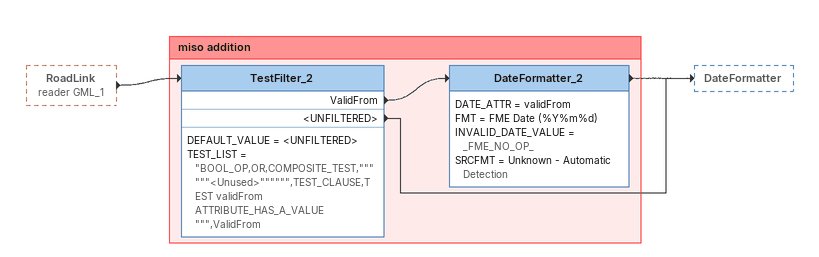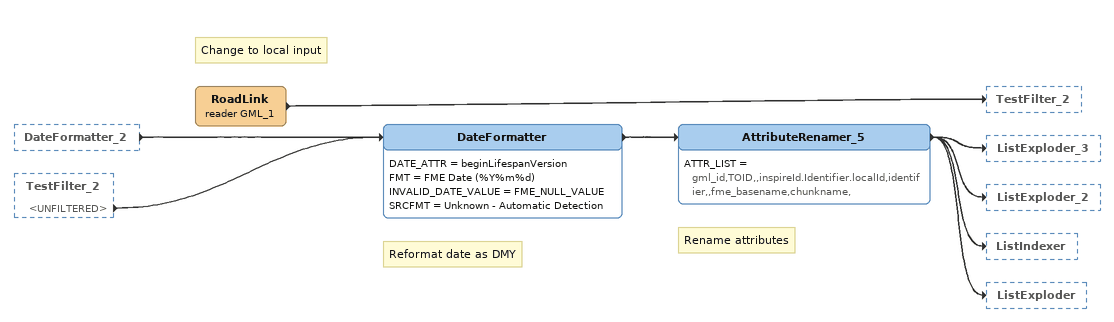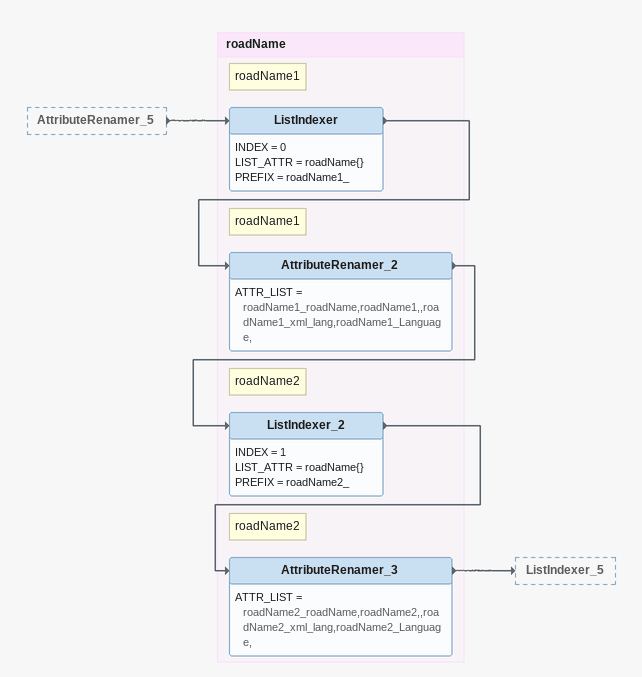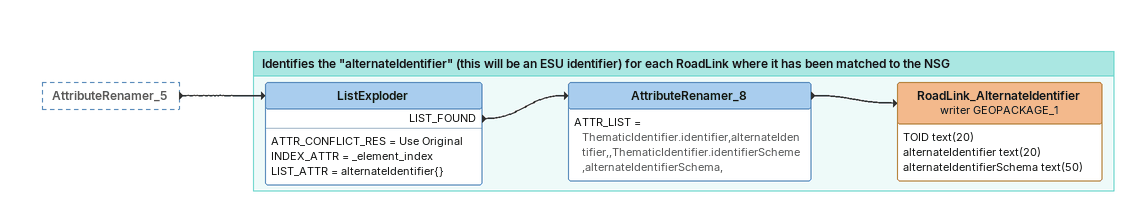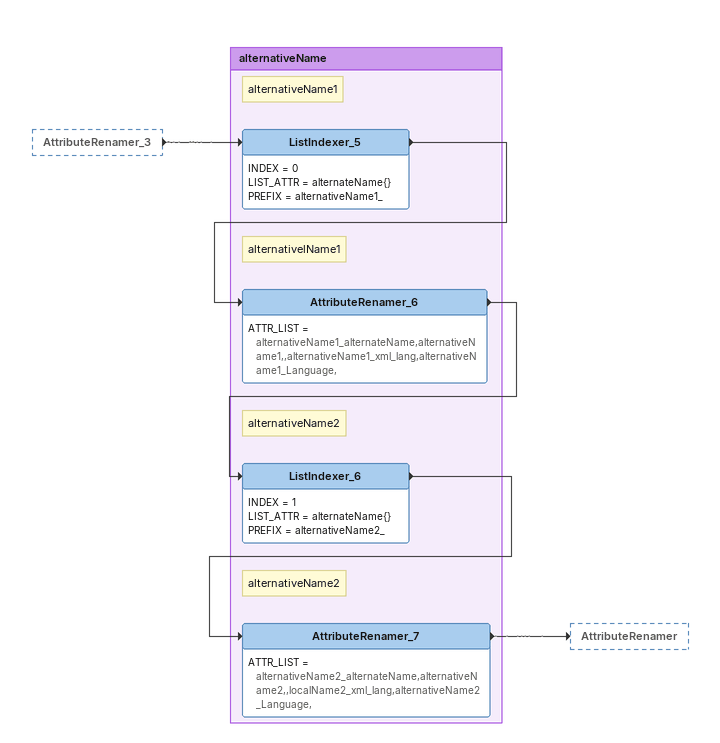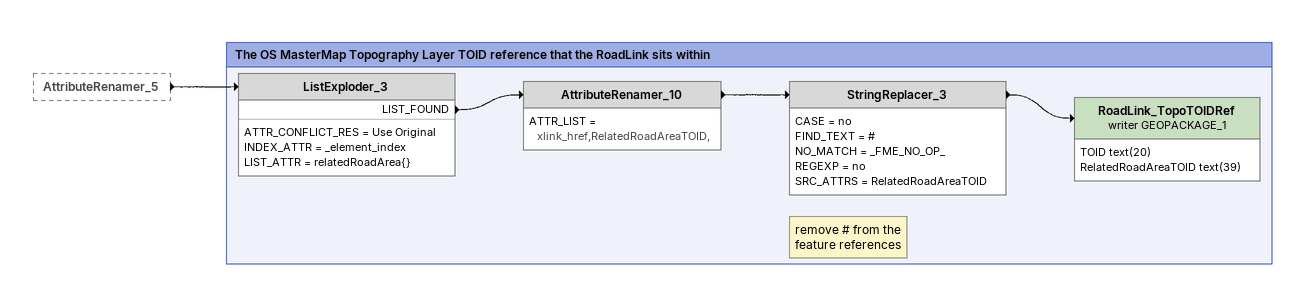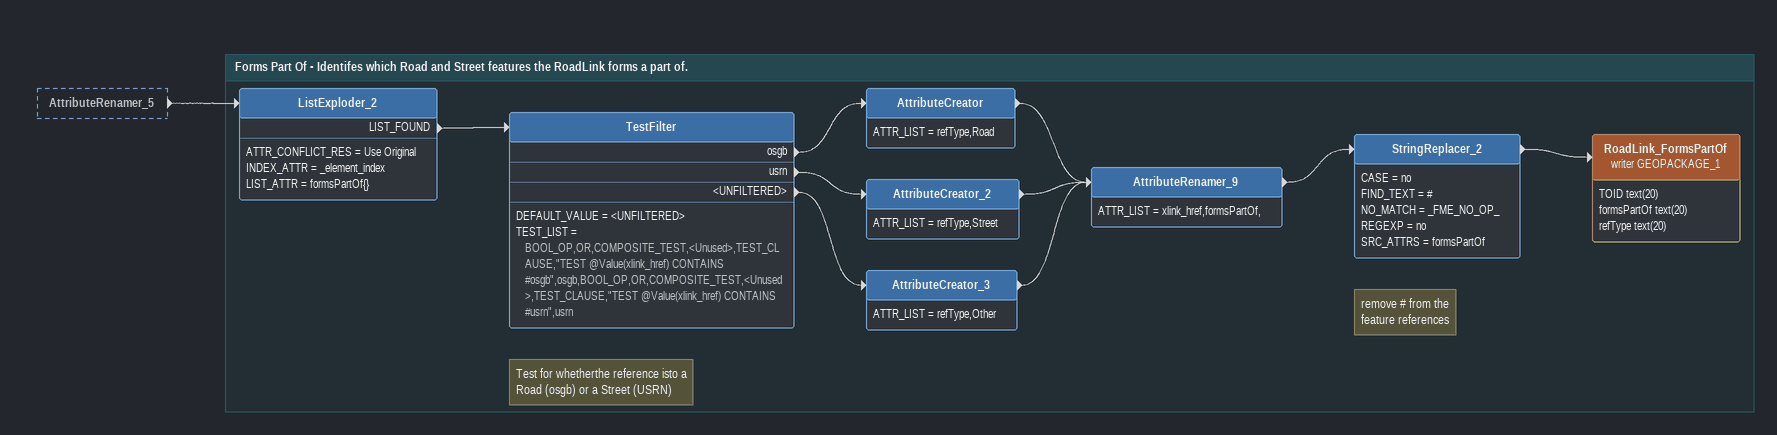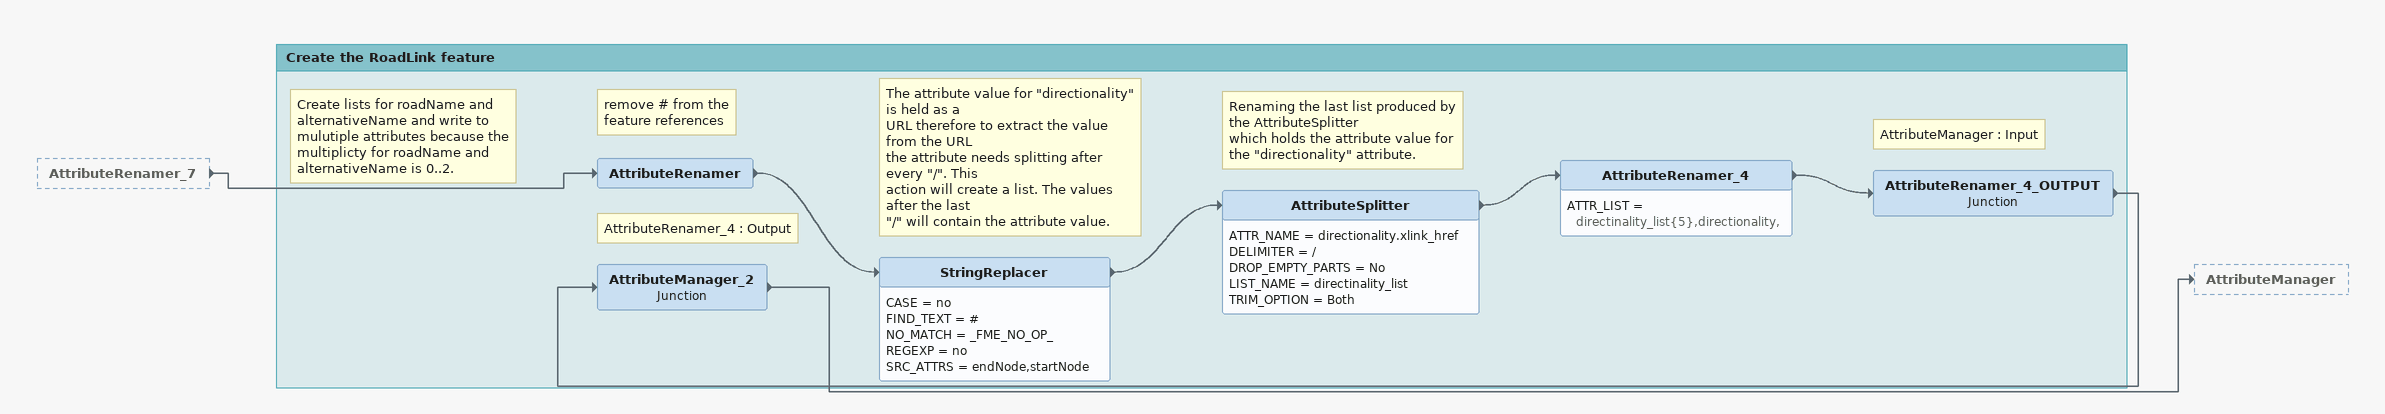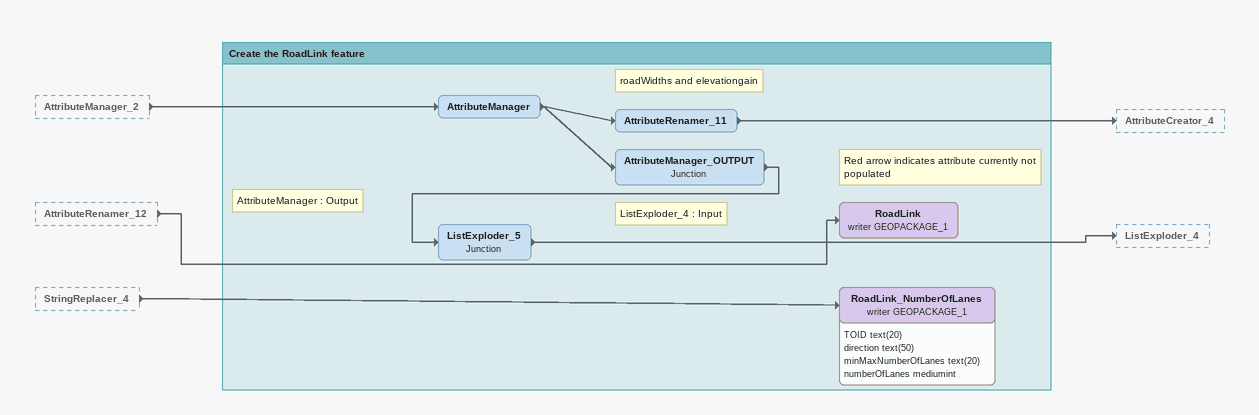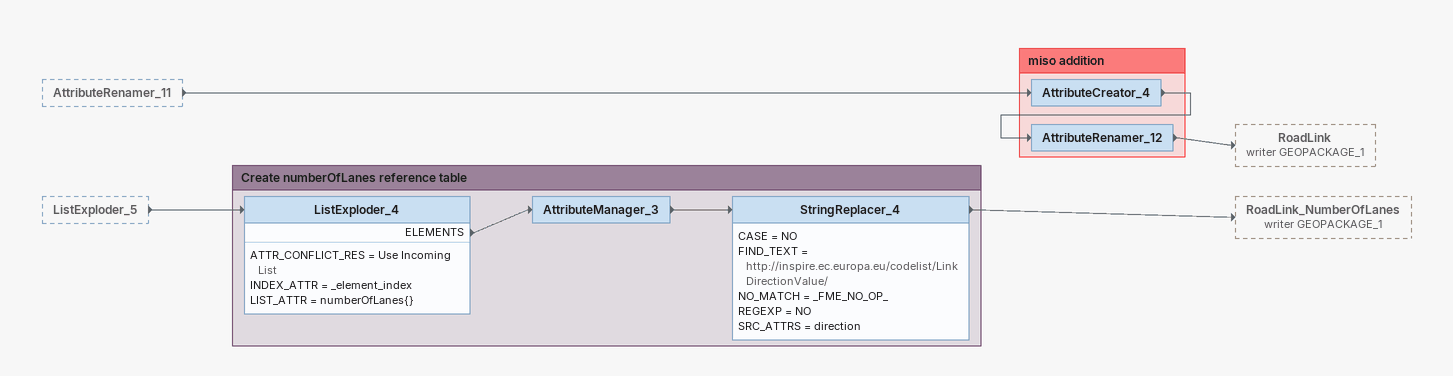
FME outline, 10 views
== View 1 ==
RoadLink (reader GML_1) [outside]
    -> TestFilter_2

Bookmark: miso addition
TestFilter_2
    DEFAULT_VALUE = <UNFILTERED>
    TEST_LIST = "BOOL_OP,OR,COMPOSITE_TEST,""""""<Unused>"""""",TEST_CLAUSE,TEST validFrom ATTRIBUTE_HAS_A_VALUE """,ValidFrom
    ValidFrom -> DateFormatter_2
    <UNFILTERED> -> DateFormatter
DateFormatter_2
    DATE_ATTR = validFrom
    FMT = FME Date (%Y%m%d)
    INVALID_DATE_VALUE = _FME_NO_OP_
    SRCFMT = Unknown - Automatic Detection
    -> DateFormatter

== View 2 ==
DateFormatter_2 [outside]
    -> DateFormatter
TestFilter_2 [outside]
    <UNFILTERED> -> DateFormatter
Note: Change to local input
RoadLink (reader GML_1)
    -> TestFilter_2
Note: Reformat date as DMY
DateFormatter
    DATE_ATTR = beginLifespanVersion
    FMT = FME Date (%Y%m%d)
    INVALID_DATE_VALUE = FME_NULL_VALUE
    SRCFMT = Unknown - Automatic Detection
    -> AttributeRenamer_5
Note: Rename attributes
AttributeRenamer_5
    ATTR_LIST = gml_id,TOID,,inspireId.Identifier.localId,identifier,,fme_basename,chunkname,
    -> ListExploder_3
    -> ListExploder_2
    -> ListIndexer
    -> ListExploder

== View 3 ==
AttributeRenamer_5 [outside]
    -> ListIndexer

Bookmark: roadName
Note: roadName1
ListIndexer
    INDEX = 0
    LIST_ATTR = roadName{}
    PREFIX = roadName1_
    -> AttributeRenamer_2
Note: roadName1
AttributeRenamer_2
    ATTR_LIST = roadName1_roadName,roadName1,,roadName1_xml_lang,roadName1_Language,
    -> ListIndexer_2
Note: roadName2
ListIndexer_2
    INDEX = 1
    LIST_ATTR = roadName{}
    PREFIX = roadName2_
    -> AttributeRenamer_3
Note: roadName2
AttributeRenamer_3
    ATTR_LIST = roadName2_roadName,roadName2,,roadName2_xml_lang,roadName2_Language,
    -> ListIndexer_5

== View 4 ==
AttributeRenamer_5 [outside]
    -> ListExploder

Bookmark: Identifies the "alternateIdentifier" (this will be an ESU identifier) for each RoadLink where it has been matched to the NSG
ListExploder
    ATTR_CONFLICT_RES = Use Original
    INDEX_ATTR = _element_index
    LIST_ATTR = alternateIdentifier{}
    LIST_FOUND -> AttributeRenamer_8
AttributeRenamer_8
    ATTR_LIST = ThematicIdentifier.identifier,alternateIdentifier,,ThematicIdentifier.identifierScheme,alternateIdentifierSchema,
    -> RoadLink_AlternateIdentifier (writer GEOPACKAGE_1)
RoadLink_AlternateIdentifier (writer GEOPACKAGE_1)
    attributes: TOID text(20), alternateIdentifier text(20), alternateIdentifierSchema text(50)

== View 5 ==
AttributeRenamer_3 [outside]
    -> ListIndexer_5

Bookmark: alternativeName
Note: alternativeName1
ListIndexer_5
    INDEX = 0
    LIST_ATTR = alternateName{}
    PREFIX = alternativeName1_
    -> AttributeRenamer_6
Note: alternativelName1
AttributeRenamer_6
    ATTR_LIST = alternativeName1_alternateName,alternativeName1,,alternativeName1_xml_lang,alternativeName1_Language,
    -> ListIndexer_6
Note: alternativeName2
ListIndexer_6
    INDEX = 1
    LIST_ATTR = alternateName{}
    PREFIX = alternativeName2_
    -> AttributeRenamer_7
Note: alternativeName2
AttributeRenamer_7
    ATTR_LIST = alternativeName2_alternateName,alternativeName2,,localName2_xml_lang,alternativeName2_Language,
    -> AttributeRenamer

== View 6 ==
AttributeRenamer_5 [outside]
    -> ListExploder_3

Bookmark: The OS MasterMap Topography Layer TOID reference that the RoadLink sits within
ListExploder_3
    ATTR_CONFLICT_RES = Use Original
    INDEX_ATTR = _element_index
    LIST_ATTR = relatedRoadArea{}
    LIST_FOUND -> AttributeRenamer_10
AttributeRenamer_10
    ATTR_LIST = xlink_href,RelatedRoadAreaTOID,
    -> StringReplacer_3
Note: remove # from the / feature references
StringReplacer_3
    CASE = no
    FIND_TEXT = #
    NO_MATCH = _FME_NO_OP_
    REGEXP = no
    SRC_ATTRS = RelatedRoadAreaTOID
    -> RoadLink_TopoTOIDRef (writer GEOPACKAGE_1)
RoadLink_TopoTOIDRef (writer GEOPACKAGE_1)
    attributes: TOID text(20), RelatedRoadAreaTOID text(39)

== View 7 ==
AttributeRenamer_5 [outside]
    -> ListExploder_2

Bookmark: Forms Part Of - Identifes which Road and Street features the RoadLink forms a part of.
ListExploder_2
    ATTR_CONFLICT_RES = Use Original
    INDEX_ATTR = _element_index
    LIST_ATTR = formsPartOf{}
    LIST_FOUND -> TestFilter
Note: Test for whetherthe reference isto a / Road (osgb) or a Street (USRN)
TestFilter
    DEFAULT_VALUE = <UNFILTERED>
    TEST_LIST = BOOL_OP,OR,COMPOSITE_TEST,<Unused>,TEST_CLAUSE,"TEST @Value(xlink_href) CONTAINS #osgb",osgb,BOOL_OP,OR,COMPOSITE_TEST,<Unused>,TEST_CLAUSE,"TEST @Value(xlink_href) CONTAINS #usrn",usrn
    osgb -> AttributeCreator
    usrn -> AttributeCreator_2
    <UNFILTERED> -> AttributeCreator_3
AttributeCreator
    ATTR_LIST = refType,Road
    -> AttributeRenamer_9
AttributeCreator_2
    ATTR_LIST = refType,Street
    -> AttributeRenamer_9
AttributeCreator_3
    ATTR_LIST = refType,Other
    -> AttributeRenamer_9
AttributeRenamer_9
    ATTR_LIST = xlink_href,formsPartOf,
    -> StringReplacer_2
Note: remove # from the / feature references
StringReplacer_2
    CASE = no
    FIND_TEXT = #
    NO_MATCH = _FME_NO_OP_
    REGEXP = no
    SRC_ATTRS = formsPartOf
    -> RoadLink_FormsPartOf (writer GEOPACKAGE_1)
RoadLink_FormsPartOf (writer GEOPACKAGE_1)
    attributes: TOID text(20), formsPartOf text(20), refType text(20)

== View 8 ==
AttributeRenamer_7 [outside]
    -> AttributeRenamer

Bookmark: Create the RoadLink feature
Note: Create lists for roadName and alternativeName and write to mulutiple attributes because the multiplicty for roadName and alternativeName is 0..2.
AttributeRenamer
    -> StringReplacer
Note: remove # from the / feature references
StringReplacer
    CASE = no
    FIND_TEXT = #
    NO_MATCH = _FME_NO_OP_
    REGEXP = no
    SRC_ATTRS = endNode,startNode
    -> AttributeSplitter
Note: The attribute value for "directionality" is held as a / URL therefore to extract the value from the URL / the attribute needs splitting after every "/". This / action will create a list. The values after the last / "/" will contain the attribute value.
AttributeSplitter
    ATTR_NAME = directionality.xlink_href
    DELIMITER = /
    DROP_EMPTY_PARTS = No
    LIST_NAME = directinality_list
    TRIM_OPTION = Both
    -> AttributeRenamer_4
Note: Renaming the last list produced by the AttributeSplitter / which holds the attribute value for the "directionality" attribute.
AttributeRenamer_4
    ATTR_LIST = directinality_list{5},directionality,
    -> AttributeRenamer_4_OUTPUT
Note: AttributeManager : Input
AttributeRenamer_4_OUTPUT: Junction
    -> AttributeManager_2
Note: AttributeRenamer_4 : Output
AttributeManager_2: Junction
    -> AttributeManager

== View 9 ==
AttributeManager_2 [outside]
    -> AttributeManager
AttributeRenamer_12 [outside]
    -> RoadLink (writer GEOPACKAGE_1)
StringReplacer_4 [outside]
    -> RoadLink_NumberOfLanes (writer GEOPACKAGE_1)

Bookmark: Create the RoadLink feature
Note: roadWidths and elevationgain
AttributeManager
    -> AttributeRenamer_11
    -> AttributeManager_OUTPUT
AttributeRenamer_11
    -> AttributeCreator_4
Note: Red arrow indicates attribute currently not populated
RoadLink (writer GEOPACKAGE_1)
Note: ListExploder_4 : Input
AttributeManager_OUTPUT: Junction
    -> ListExploder_5
Note: AttributeManager : Output
ListExploder_5: Junction
    -> ListExploder_4
RoadLink_NumberOfLanes (writer GEOPACKAGE_1)
    attributes: TOID text(20), direction text(50), minMaxNumberOfLanes text(20), numberOfLanes mediumint

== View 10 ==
AttributeRenamer_11 [outside]
    -> AttributeCreator_4
ListExploder_5 [outside]
    -> ListExploder_4

Bookmark: miso addition
AttributeCreator_4
    -> AttributeRenamer_12
AttributeRenamer_12
    -> RoadLink (writer GEOPACKAGE_1)

Bookmark: Create numberOfLanes reference table
ListExploder_4
    ATTR_CONFLICT_RES = Use Incoming List
    INDEX_ATTR = _element_index
    LIST_ATTR = numberOfLanes{}
    ELEMENTS -> AttributeManager_3
AttributeManager_3
    -> StringReplacer_4
StringReplacer_4
    CASE = NO
    FIND_TEXT = http://inspire.ec.europa.eu/codelist/LinkDirectionValue/
    NO_MATCH = _FME_NO_OP_
    REGEXP = NO
    SRC_ATTRS = direction
    -> RoadLink_NumberOfLanes (writer GEOPACKAGE_1)
